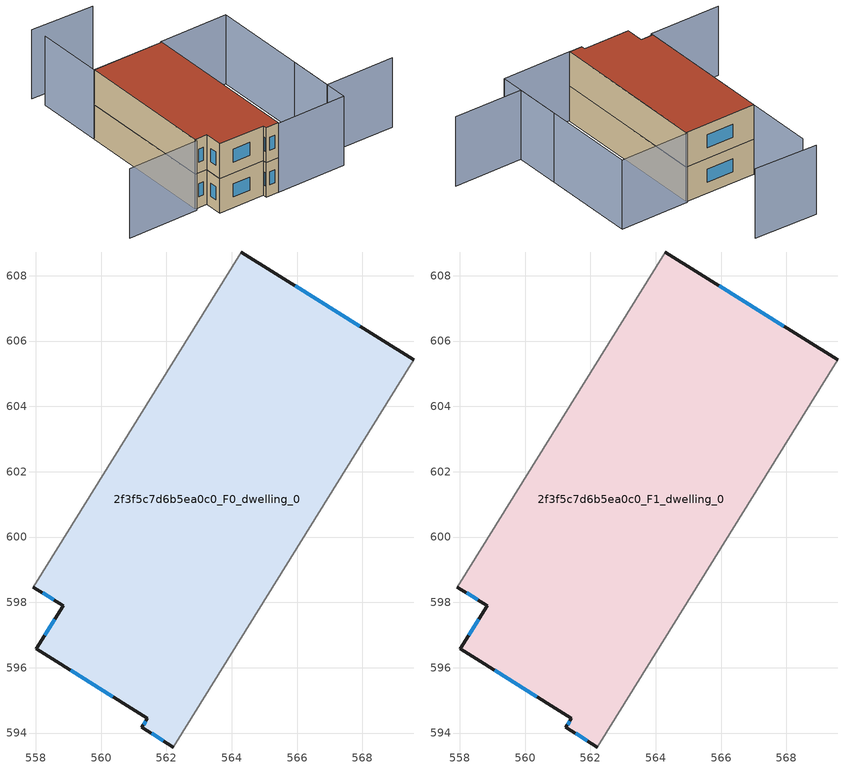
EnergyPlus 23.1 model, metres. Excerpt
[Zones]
2f3f5c7d6b5ea0c0_F0_dwelling_0
 floor ground (EU_floor_Construction): 569.57,605.43 562.21,593.57 561.25,594.17 561.42,594.45 558.02,596.58 558.84,597.9 557.93,598.47 564.3,608.73 z0
 wall outside (EU_wall_Construction): 569.57,605.43 564.3,608.73 / 557.93,598.47 558.84,597.9 558.02,596.58 561.42,594.45 561.25,594.17 562.21,593.57 z0:3
 wall adiabatic (EU_wall_Construction): 564.3,608.73 557.93,598.47 / 562.21,593.57 569.57,605.43 z0:3
 window (EU_Window_Construction): 567.93,606.46 565.94,607.7 / 561.55,593.99 561.91,593.76 / 561.37,594.36 561.3,594.26 / 559.08,595.92 560.36,595.11 / 558.59,597.49 558.28,596.99 / 558.21,598.29 558.56,598.07 z0.93:2.07
2f3f5c7d6b5ea0c0_F1_dwelling_0
 floor to 2f3f5c7d6b5ea0c0_F0_dwelling_0 (EU_floor_Construction): 569.57,605.43 562.21,593.57 561.25,594.17 561.42,594.45 558.02,596.58 558.84,597.9 557.93,598.47 564.3,608.73 z3
 wall outside (EU_wall_Construction): 569.57,605.43 564.3,608.73 / 557.93,598.47 558.84,597.9 558.02,596.58 561.42,594.45 561.25,594.17 562.21,593.57 z3:6
 wall adiabatic (EU_wall_Construction): 564.3,608.73 557.93,598.47 / 562.21,593.57 569.57,605.43 z3:6
 window (EU_Window_Construction): 567.93,606.46 565.94,607.7 / 561.55,593.99 561.91,593.76 / 561.37,594.36 561.3,594.26 / 559.08,595.92 560.36,595.11 / 558.59,597.49 558.28,596.99 / 558.21,598.29 558.56,598.07 z3.93:5.07
 roof outside (EU_roof_Construction): 562.21,593.57 569.57,605.43 564.3,608.73 557.93,598.47 558.84,597.9 558.02,596.58 561.42,594.45 561.25,594.17 z6
shading: 573.46,588.87 568.34,592.05 / 568.34,592.05 574.73,602.33 / 572.45,611.88 567.88,614.94 / 567.39,613.71 557.83,598.31 / 557.83,598.31 552.54,601.59 / 562.2,593.55 569.62,605.51 / 569.62,605.51 574.73,602.34 / 574.73,602.34 567.31,590.38 / 567.31,590.38 562.2,593.55 z0:6
[Building]
EU S2 Campaign: North Axis=0; Terrain=City; Solar Distribution=FullExterior
[Site:Location]
Montreal-Trudeau.Intl.AP: Latitude=45.4667; Longitude=-73.75; Time Zone=-5; Elevation=36
[SizingPeriod:WeatherFileDays]
AnnualSizingPeriod: Begin Month=1; Begin Day of Month=1; End Month=12; End Day of Month=31; Day of Week for Start Day=Monday; Use Weather File Daylight Saving Period=No; Use Weather File Rain and Snow Indicators=No
[MATERIAL]
EU_InternalMass_Material: Roughness=MediumRough; Thickness=0.1; Conductivity=1; Density=1800; Specific Heat=900; Thermal Absorptance=0.9; Solar Absorptance=0.7; Visible Absorptance=0.7
[MATERIAL:NOMASS] Roughness=MediumRough; Thermal Absorptance=0.9; Solar Absorptance=0.7; Visible Absorptance=0.7
Name | Thermal Resistance
EU_wall_NoMass; EU_floor_NoMass | 1.51479
EU_roof_NoMass | 2.84114
[WINDOWMATERIAL:SIMPLEGLAZINGSYSTEM]
EU_Window_SimpleGlazing: UFactor=3.53504; Solar Heat Gain Coefficient=0.8; Visible Transmittance=0.8
[CONSTRUCTION]
EU_wall_Construction: EU_wall_NoMass
EU_roof_Construction: EU_roof_NoMass
EU_floor_Construction: EU_floor_NoMass
EU_Window_Construction: EU_Window_SimpleGlazing
EU_InternalMass_Construction: EU_InternalMass_Material
[ZONE] Type=1; Multiplier=1; Ceiling Height=autocalculate; Volume=250.365; Floor Area=autocalculate; Part of Total Floor Area=Yes
2f3f5c7d6b5ea0c0_F0_dwelling_0; 2f3f5c7d6b5ea0c0_F1_dwelling_0
[INTERNALMASS] Construction=EU_InternalMass_Construction; Surface Area=83.4549
Name | Zone or ZoneList
2f3f5c7d6b5ea0c0_F0_dwelling_0_EU_InternalMass | 2f3f5c7d6b5ea0c0_F0_dwelling_0
2f3f5c7d6b5ea0c0_F1_dwelling_0_EU_InternalMass | 2f3f5c7d6b5ea0c0_F1_dwelling_0
[OTHEREQUIPMENT] Fuel Type=Electricity; Design Level Calculation Method=Watts/Area; Power per Zone Floor Area=1; Fraction Latent=0; Fraction Radiant=0; Fraction Lost=0; Carbon Dioxide Generation Rate=0; EndUse Subcategory=EU_Step8_InternalGains
Name | Zone or ZoneList or Space or SpaceList | Schedule
EU_Step8_InternalGain_2f3f5c7d6b5ea0c0_F0_dwelling_0_f000 | 2f3f5c7d6b5ea0c0_F0_dwelling_0 | EU_Step8_GainSchedule_2f3f5c7d6b5ea0c0_F0_dwelling_0_f000
EU_Step8_InternalGain_2f3f5c7d6b5ea0c0_F1_dwelling_0_f000 | 2f3f5c7d6b5ea0c0_F1_dwelling_0 | EU_Step8_GainSchedule_2f3f5c7d6b5ea0c0_F1_dwelling_0_f000
[ZONEVENTILATION:DESIGNFLOWRATE] Schedule=EU_AlwaysOn; Design Flow Rate Calculation Method=AirChanges/Hour; Air Changes per Hour=0.775154; Ventilation Type=Natural; Fan Pressure Rise=0; Fan Total Efficiency=1; Constant Term Coefficient=1; Temperature Term Coefficient=0; Velocity Term Coefficient=0; Velocity Squared Term Coefficient=0; Minimum Indoor Temperature=-100; Maximum Indoor Temperature=100; Delta Temperature=-100; Minimum Outdoor Temperature=-100; Maximum Outdoor Temperature=100; Maximum Wind Speed=40
Name | Zone or ZoneList or Space or SpaceList
EU_ConstantAir_2f3f5c7d6b5ea0c0_F0_dwelling_0 | 2f3f5c7d6b5ea0c0_F0_dwelling_0
EU_ConstantAir_2f3f5c7d6b5ea0c0_F1_dwelling_0 | 2f3f5c7d6b5ea0c0_F1_dwelling_0
[HVACTEMPLATE:THERMOSTAT] Constant Heating Setpoint=20; Constant Cooling Setpoint=50
EU_HeatOnly_2f3f5c7d6b5ea0c0_F0_dwelling_0; EU_HeatOnly_2f3f5c7d6b5ea0c0_F1_dwelling_0
[HVACTEMPLATE:ZONE:IDEALLOADSAIRSYSTEM] System Availability Schedule=EU_AlwaysOn; Maximum Heating Supply Air Temperature=50; Minimum Cooling Supply Air Temperature=13; Maximum Heating Supply Air Humidity Ratio=0.0156; Minimum Cooling Supply Air Humidity Ratio=0.0077; Heating Limit=NoLimit; Cooling Limit=NoLimit; Heating Availability Schedule=EU_AlwaysOn; Cooling Availability Schedule=EU_CoolingOff; Dehumidification Control Type=ConstantSensibleHeatRatio; Cooling Sensible Heat Ratio=0.7; Dehumidification Setpoint=60; Humidification Control Type=None; Humidification Setpoint=30; Outdoor Air Method=None; Outdoor Air Flow Rate per Person=0.00944; Outdoor Air Flow Rate per Zone Floor Area=0; Outdoor Air Flow Rate per Zone=0; Demand Controlled Ventilation Type=None; Outdoor Air Economizer Type=NoEconomizer; Heat Recovery Type=None; Sensible Heat Recovery Effectiveness=0.7; Latent Heat Recovery Effectiveness=0.65
Name | Template Thermostat
2f3f5c7d6b5ea0c0_F0_dwelling_0 | EU_HeatOnly_2f3f5c7d6b5ea0c0_F0_dwelling_0
2f3f5c7d6b5ea0c0_F1_dwelling_0 | EU_HeatOnly_2f3f5c7d6b5ea0c0_F1_dwelling_0
[SIZING:ZONE] Zone Cooling Design Supply Air Temperature Input Method=SupplyAirTemperature; Zone Cooling Design Supply Air Temperature=13; Zone Heating Design Supply Air Temperature Input Method=SupplyAirTemperature; Zone Heating Design Supply Air Temperature=50; Zone Cooling Design Supply Air Humidity Ratio=0.008; Zone Heating Design Supply Air Humidity Ratio=0.008; Cooling Design Air Flow Method=DesignDay; Cooling Design Air Flow Rate=0; Cooling Minimum Air Flow per Zone Floor Area=0.000762; Cooling Minimum Air Flow=0; Cooling Minimum Air Flow Fraction=0.2; Heating Design Air Flow Method=DesignDay; Heating Design Air Flow Rate=0; Heating Maximum Air Flow per Zone Floor Area=0.002032; Heating Maximum Air Flow=0.141576; Heating Maximum Air Flow Fraction=0.3; Account for Dedicated Outdoor Air System=No; Dedicated Outdoor Air System Control Strategy=NeutralSupplyAir; Dedicated Outdoor Air Low Setpoint Temperature for Design=autosize; Dedicated Outdoor Air High Setpoint Temperature for Design=autosize; Zone Load Sizing Method=Sensible Load Only No Latent Load; Zone Latent Cooling Design Supply Air Humidity Ratio Input Method=HumidityRatioDifference; Zone Cooling Design Supply Air Humidity Ratio Difference=0.005; Zone Latent Heating Design Supply Air Humidity Ratio Input Method=HumidityRatioDifference; Zone Humidification Design Supply Air Humidity Ratio Difference=0.005
2f3f5c7d6b5ea0c0_F0_dwelling_0; 2f3f5c7d6b5ea0c0_F1_dwelling_0
[SCHEDULE:CONSTANT]
Name | Hourly Value
EU_AlwaysOn | 1
EU_CoolingOff | 0
[SCHEDULE:FILE] Column Number=1; Rows to Skip at Top=0; Number of Hours of Data=8760; Column Separator=Comma; Interpolate to Timestep=No; Minutes per Item=60; Adjust Schedule for Daylight Savings=Yes
Name | File
EU_Step8_GainSchedule_2f3f5c7d6b5ea0c0_F0_dwelling_0_f000 | ../../schedules/2f3f5c7d6b5ea0c0/2f3f5c7d6b5ea0c0_F0_dwelling_0_f000_gain.csv
EU_Step8_GainSchedule_2f3f5c7d6b5ea0c0_F1_dwelling_0_f000 | ../../schedules/2f3f5c7d6b5ea0c0/2f3f5c7d6b5ea0c0_F1_dwelling_0_f000_gain.csv
